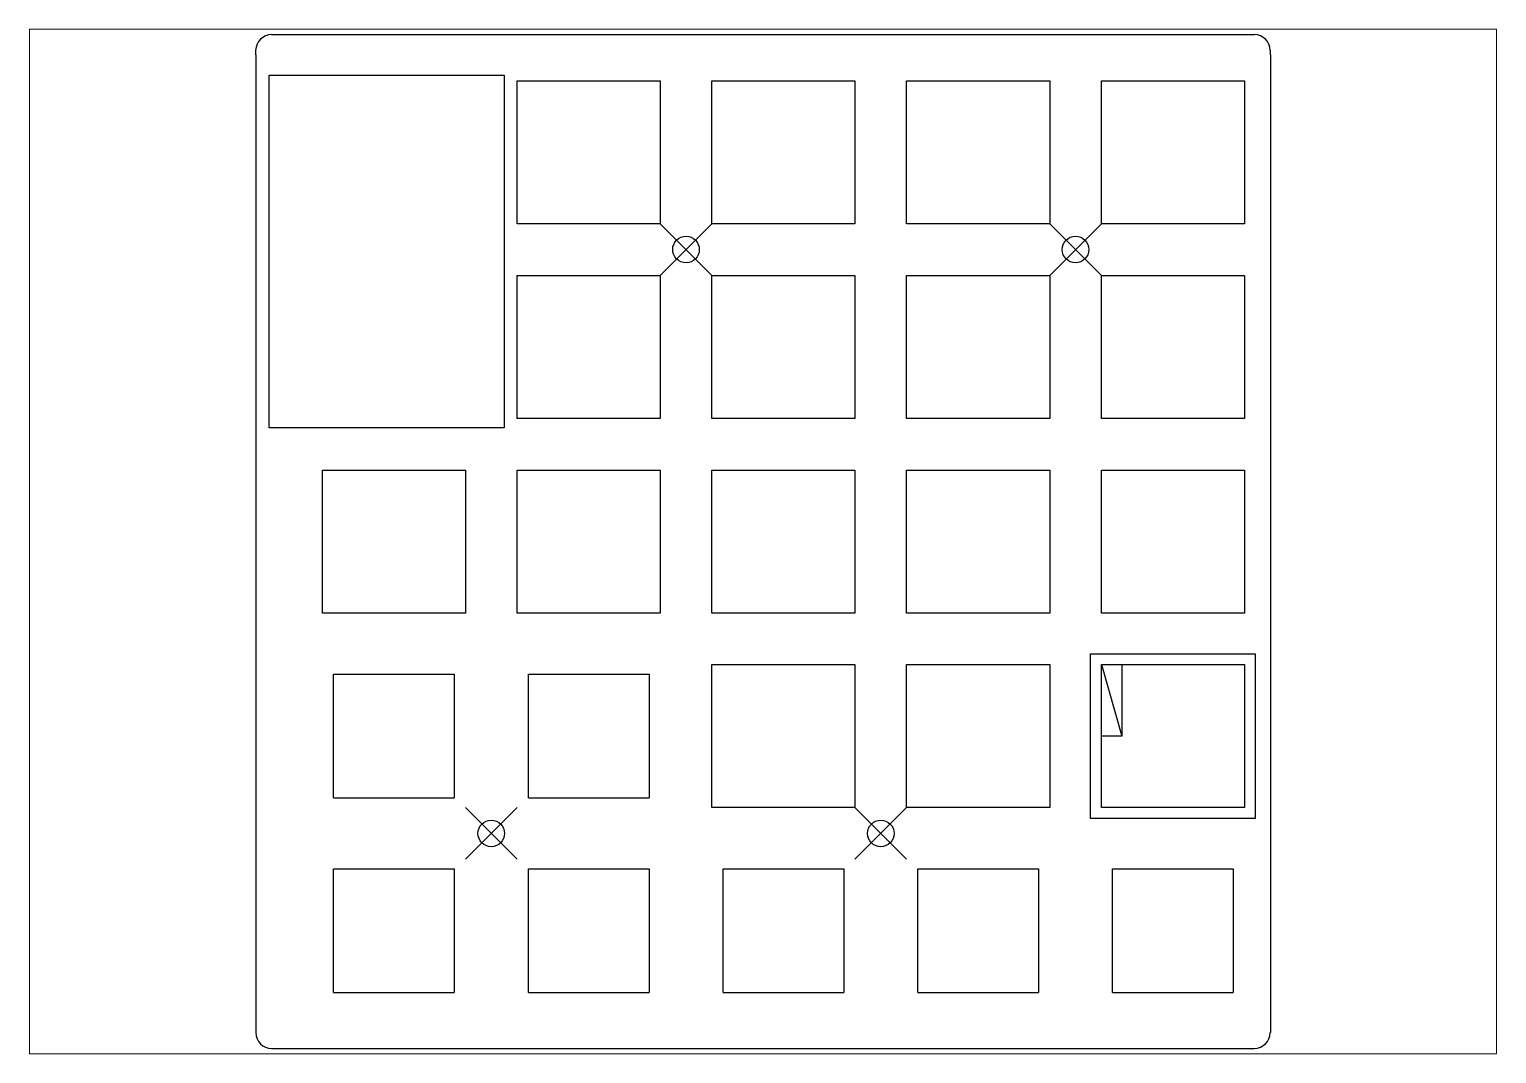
# Paper-space layout '布局1' of a CAD drawing. Extents: x 1.14 to 10.22, y 0.79 to 7.14.
# The model-space entities are those that its viewports show. They can reach past a viewport. Long polylines and large blocks are cut down to what shows.
import ezdxf

# ---------------------------------------------------------------- set-up
doc = ezdxf.new("R2010")
doc.units = 0
doc.header["$MEASUREMENT"] = 0
doc.layers.get('0').update_dxf_attribs({"linetype": 'CONTINUOUS'})
doc.layers.add('参考线', color=172, linetype='CONTINUOUS')

msp = doc.modelspace()

# ---------------------------------------------------------------- linework, layer by layer
at = {"linetype": 'Continuous'}
for p, q in [((-2.35, 97.51), (93.79, 97.51)), ((-2.35, 97.51), (-2.35, 97.51)), ((-3.9, 95.51), (-3.9, 95.95)), ((-3.9, 95.51), (-3.9, 0.26)), ((95.35, 95.51), (95.35, 95.95)), ((95.35, 95.95), (95.35, 95.95)), ((-2.59, 93.52), (20.41, 93.52)), ((-2.59, 59.02), (-2.59, 93.52)), ((20.41, 93.52), (20.41, 59.02)), ((20.41, 59.02), (-2.59, 59.02)), ((77.77, 35.08), (77.77, 36.88)), ((77.77, 36.88), (93.87, 36.88)), ((93.87, 36.88), (93.87, 20.78)), ((3.72, 22.78), (3.72, 34.88)), ((3.72, 34.88), (15.52, 34.88)), ((15.52, 34.88), (15.52, 22.78)), ((22.77, 22.78), (22.77, 34.88)), ((22.77, 34.88), (34.57, 34.88)), ((34.57, 34.88), (34.57, 22.78)), ((77.77, 20.78), (77.77, 35.08)), ((80.82, 35.83), (80.82, 28.83)), ((80.82, 28.83), (78.82, 28.83)), ((3.72, 22.78), (15.52, 22.78)), ((22.77, 22.78), (34.57, 22.78)), ((93.87, 20.78), (77.77, 20.78)), ((3.72, 3.73), (3.72, 15.83)), ((3.72, 15.83), (15.52, 15.83)), ((15.52, 15.83), (15.52, 3.73)), ((22.77, 3.73), (22.77, 15.83)), ((22.77, 15.83), (34.57, 15.83)), ((34.57, 15.83), (34.57, 3.73)), ((41.82, 3.73), (41.82, 15.83)), ((41.82, 15.83), (53.62, 15.83)), ((53.62, 15.83), (53.62, 3.73)), ((60.87, 3.73), (60.87, 15.83)), ((60.87, 15.83), (72.67, 15.83)), ((72.67, 15.83), (72.67, 3.73)), ((79.92, 3.73), (79.92, 15.83)), ((79.92, 15.83), (91.72, 15.83)), ((91.72, 15.83), (91.72, 3.73)), ((3.72, 3.73), (15.52, 3.73)), ((22.77, 3.73), (34.57, 3.73)), ((41.82, 3.73), (53.62, 3.73)), ((60.87, 3.73), (72.67, 3.73)), ((79.92, 3.73), (91.72, 3.73)), ((-3.9, 0.26), (-3.9, -0.19)), ((95.35, 0.26), (95.35, -0.19)), ((-2.35, -1.74), (93.79, -1.74)), ((-2.35, -1.74), (-2.35, -1.74))]:
    msp.add_line(p, q, dxfattribs=at)
at = {"color": 0}
for p, q in [((95.35, 95.51), (95.35, 0.26)), ((21.67, 92.98), (35.67, 92.98)), ((21.67, 78.98), (21.67, 92.98)), ((35.67, 92.98), (35.67, 78.98)), ((40.72, 92.98), (54.72, 92.98)), ((40.72, 78.98), (40.72, 92.98)), ((54.72, 92.98), (54.72, 78.98)), ((59.77, 92.98), (73.77, 92.98)), ((59.77, 78.98), (59.77, 92.98)), ((73.77, 92.98), (73.77, 78.98)), ((78.82, 92.98), (92.82, 92.98)), ((78.82, 78.98), (78.82, 92.98)), ((92.82, 92.98), (92.82, 78.98)), ((35.67, 78.98), (21.67, 78.98)), ((54.72, 78.98), (40.72, 78.98)), ((73.77, 78.98), (59.77, 78.98)), ((92.82, 78.98), (78.82, 78.98)), ((21.67, 73.93), (35.67, 73.93)), ((21.67, 59.93), (21.67, 73.93)), ((35.67, 73.93), (35.67, 59.93)), ((40.72, 73.93), (54.72, 73.93)), ((40.72, 59.93), (40.72, 73.93)), ((54.72, 73.93), (54.72, 59.93)), ((59.77, 73.93), (73.77, 73.93)), ((59.77, 59.93), (59.77, 73.93)), ((73.77, 73.93), (73.77, 59.93)), ((78.82, 73.93), (92.82, 73.93)), ((78.82, 59.93), (78.82, 73.93)), ((92.82, 73.93), (92.82, 59.93)), ((35.67, 59.93), (21.67, 59.93)), ((54.72, 59.93), (40.72, 59.93)), ((73.77, 59.93), (59.77, 59.93)), ((92.82, 59.93), (78.82, 59.93)), ((2.62, 54.88), (16.62, 54.88)), ((2.62, 40.88), (2.62, 54.88)), ((16.62, 54.88), (16.62, 40.88)), ((21.67, 54.88), (35.67, 54.88)), ((21.67, 40.88), (21.67, 54.88)), ((35.67, 54.88), (35.67, 40.88)), ((40.72, 54.88), (54.72, 54.88)), ((40.72, 40.88), (40.72, 54.88)), ((54.72, 54.88), (54.72, 40.88)), ((59.77, 54.88), (73.77, 54.88)), ((59.77, 40.88), (59.77, 54.88)), ((73.77, 54.88), (73.77, 40.88)), ((78.82, 54.88), (92.82, 54.88)), ((78.82, 40.88), (78.82, 54.88)), ((92.82, 54.88), (92.82, 40.88)), ((16.62, 40.88), (2.62, 40.88)), ((35.67, 40.88), (21.67, 40.88)), ((54.72, 40.88), (40.72, 40.88)), ((73.77, 40.88), (59.77, 40.88)), ((92.82, 40.88), (78.82, 40.88)), ((40.72, 35.83), (54.72, 35.83)), ((40.72, 21.83), (40.72, 35.83)), ((54.72, 35.83), (54.72, 21.83)), ((59.77, 35.83), (73.77, 35.83)), ((59.77, 21.83), (59.77, 35.83)), ((73.77, 35.83), (73.77, 21.83)), ((78.82, 35.83), (92.82, 35.83)), ((78.82, 21.83), (78.82, 35.83)), ((92.82, 35.83), (92.82, 21.83)), ((54.72, 21.83), (40.72, 21.83)), ((73.77, 21.83), (59.77, 21.83)), ((92.82, 21.83), (78.82, 21.83))]:
    msp.add_line(p, q, dxfattribs=at)
at = {"linetype": 'Continuous'}
for centre in [(38.19, 76.46), (76.29, 76.46), (19.14, 19.31), (57.24, 19.31)]:
    msp.add_circle(centre, 1.3, dxfattribs=at)
for centre, radius, start, end in [((-2.31, 95.91), 1.6, 91.5709, 178.4291), ((93.74, 95.91), 1.6, 1.6748, 88.3252), ((-2.34, -0.18), 1.56, 180.2789, 269.7211), ((93.75, -0.15), 1.59, 271.2472, 358.7528)]:
    msp.add_arc(centre, radius, start, end, dxfattribs=at)
at = {"layer": '参考线', "linetype": 'Continuous'}
for p, q in [((35.67, 78.98), (40.72, 73.93)), ((35.67, 73.93), (40.72, 78.98)), ((73.77, 78.98), (78.82, 73.93)), ((73.77, 73.93), (78.82, 78.98)), ((78.82, 35.83), (80.82, 28.83)), ((16.62, 21.83), (21.67, 16.78)), ((16.62, 16.78), (21.67, 21.83)), ((54.72, 21.83), (59.77, 16.78)), ((54.72, 16.78), (59.77, 21.83))]:
    msp.add_line(p, q, dxfattribs=at)

psp = doc.layouts.new('布局1')

# ---------------------------------------------------------------- viewports
at = {"layer": '0', "linetype": 'Continuous'}
psp.add_viewport(center=(5.6783, 3.9667), size=(9.0853, 6.346667), view_center_point=(45.7201, 47.8826), view_height=100.267754, dxfattribs=at)

doc.saveas('drawing.dxf')
